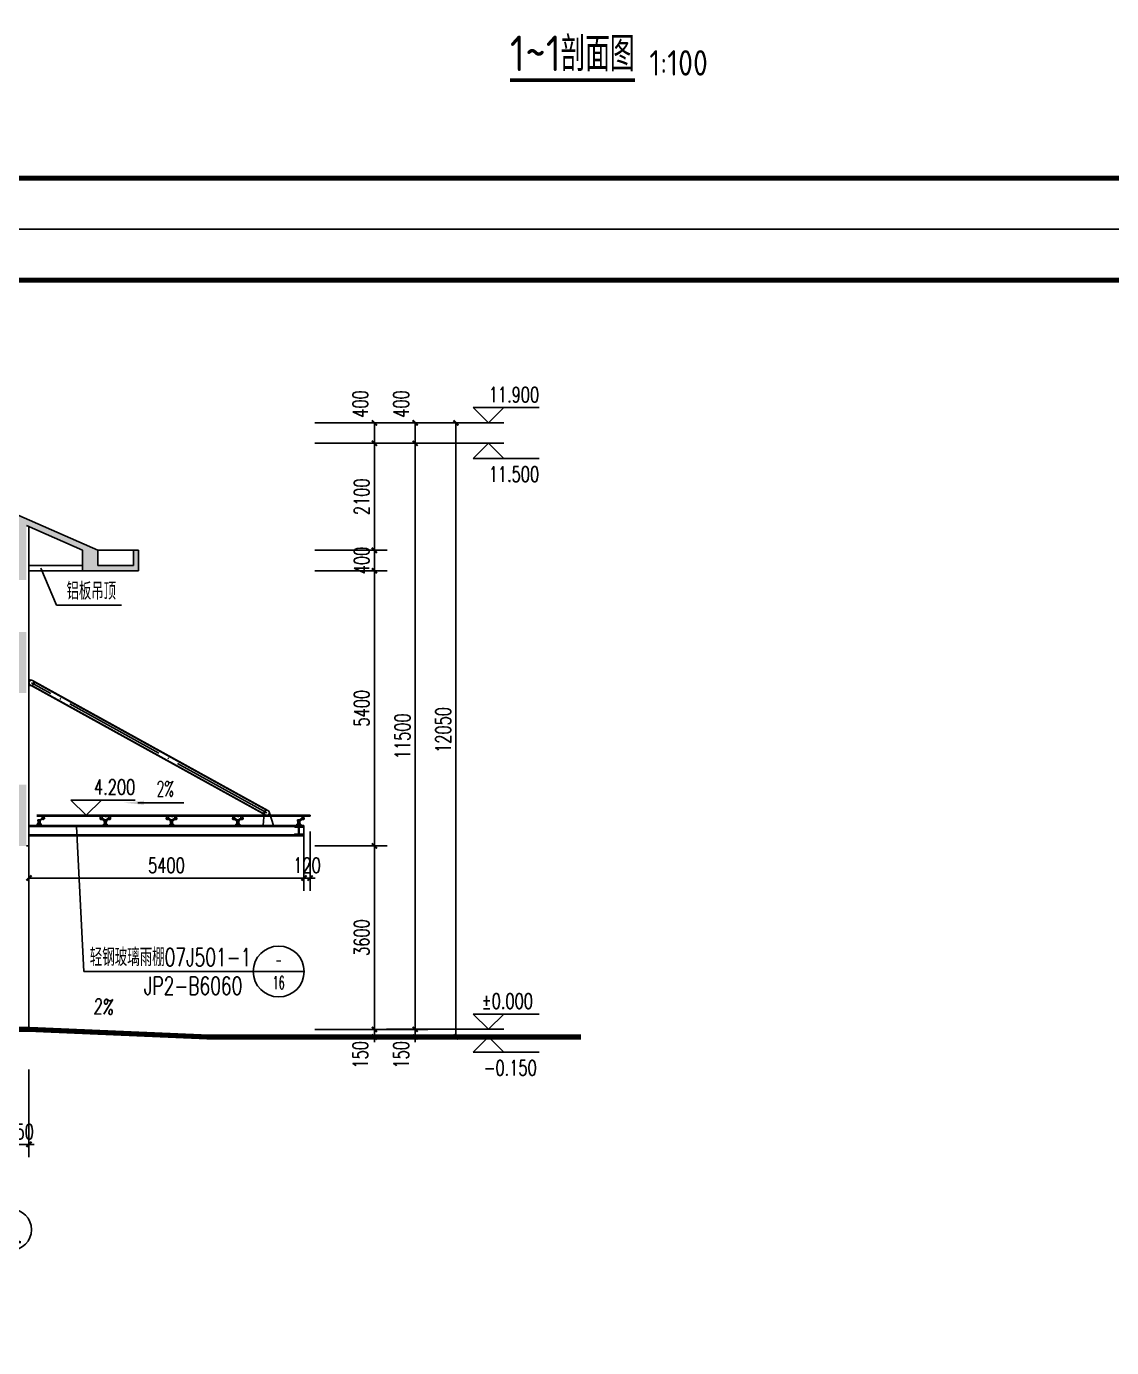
# Model space of a CAD drawing. Extents: x 63793 to 231107, y 20849 to 337643.
# Drawn here: x 163110 to 184417, y 102295 to 128221 of the extents above; entities that cross this region are included whole.
import ezdxf
from ezdxf.enums import TextEntityAlignment as Align

# ---------------------------------------------------------------- set-up
doc = ezdxf.new("R2010")
doc.units = 0
doc.header["$LTSCALE"] = 1000
doc.header["$MEASUREMENT"] = 0
doc.linetypes.add('DOTE', pattern=[2.42, 2, -0.2, 0.02, -0.2])
for name, color, linetype in [('AXIS', 3, 'Continuous'), ('AXIS_TEXT', 7, 'Continuous'), ('DIM_ELEV', 3, 'Continuous'), ('DIM_IDEN', 3, 'Continuous'), ('DIM_LEAD', 3, 'Continuous'), ('DIM_SYMB', 3, 'Continuous'), ('DOTE', 1, 'DOTE'), ('PUB_DIM', 3, 'Continuous'), ('PUB_TEXT', 7, 'Continuous'), ('PUB_TITLE', 4, 'Continuous'), ('SURFACE', 6, 'Continuous'), ('WALL', 2, 'Continuous'), ('填充', 8, 'Continuous'), ('新块$0$WINDOW', 4, 'Continuous')]:
    doc.layers.add(name, color=color, linetype=linetype)
doc.layers.add('屋面板１', color=4, linetype='Continuous', lineweight=5)
doc.styles.add('_HZTXT', font='txt.shx', dxfattribs={"width": 0.7, "bigfont": 'HZTXT.shx'})
doc.styles.add('_TCH_AXIS', font='COMPLEX', dxfattribs={"bigfont": 'GBCBIG'})
doc.styles.add('_TCH_DIM', font='SIMPLEX', dxfattribs={"bigfont": 'GBCBIG'})
doc.styles.add('_TCH_DIM_T3', font='SIMPLEX', dxfattribs={"width": 0.705882, "bigfont": 'GBCBIG'})
doc.styles.add('_TXT', font='SIMPLEX.shx', dxfattribs={"width": 0.6})
doc.styles.add('COMPLEX', font='COMPLEX')
doc.styles.get("Standard").update_dxf_attribs({"font": 'gbenor.shx', "bigfont": 'gbcbig.shx'})
doc.dimstyles.new('_TCH_ARCH&&100', dxfattribs={"dimtxt": 297.5, "dimasz": 100, "dimexe": 250, "dimexo": 300, "dimgap": 100, "dimtad": 1, "dimdec": 0, "dimzin": 0, "dimdsep": 46, "dimtxsty": '_TCH_DIM_T3', "dimblk": 'ARCHTICK', "dimcen": 0.09, "dimclrt": 7, "dimazin": 2, "dimtfac": 1, "dimtdec": 0, "dimtix": 1, "dimtmove": 2, "dimatfit": 3, "dimfxl": 0, "dimtolj": 1, "dimtzin": 0, "dimarcsym": 0})

# ---------------------------------------------------------------- blocks, each defined once
blk = doc.blocks.new('_ARROW')
blk.add_solid([(0, 0), (-1, 0.1), (-1, -0.1)])
blk = doc.blocks.new('yp')
at = {"linetype": 'ByBlock'}
for points in [[(309350, -60850), (309338, -60850), (309338, -60887), (309350, -60887)], [(310650, -60850), (310638, -60850), (310638, -60887), (310650, -60887)], [(311950, -60850), (311938, -60850), (311938, -60887), (311950, -60887)]]:
    blk.add_hatch(color=256, dxfattribs=at).paths.add_polyline_path(points)
for p, q in [((308756, -60754), (313376, -58206)), ((308784, -60750), (313355, -58225)), ((308798, -60845), (313418, -58297)), ((308819, -60827), (313390, -58301)), ((313397, -58201), (313447, -58186)), ((313397, -58301), (313447, -58305)), ((307927, -60870), (307927, -60850)), ((308727, -60800), (308648, -61050)), ((308827, -60800), (308846, -61050))]:
    blk.add_line(p, q)
for p, q in [((313295, -60850), (307927, -60850)), ((313295, -60870), (307927, -60870)), ((308043, -60907), (308043, -60925)), ((308088, -60907), (308043, -60907)), ((308047, -60850), (308047, -60907)), ((308085, -60850), (308085, -60907)), ((308088, -60907), (308130, -60942)), ((308088, -60907), (308088, -60925)), ((309288, -60907), (309243, -60907)), ((309243, -60907), (309243, -60925)), ((309247, -60850), (309247, -60907)), ((309285, -60850), (309285, -60907)), ((309288, -60907), (309330, -60942)), ((309288, -60907), (309288, -60925)), ((309338, -60850), (309338, -60887)), ((309406, -60907), (309364, -60942)), ((309406, -60907), (309451, -60907)), ((309406, -60907), (309406, -60925)), ((309409, -60850), (309409, -60907)), ((309447, -60850), (309447, -60907)), ((309451, -60907), (309451, -60925)), ((310588, -60907), (310543, -60907)), ((310543, -60907), (310543, -60925)), ((310547, -60850), (310547, -60907)), ((310585, -60850), (310585, -60907)), ((310588, -60907), (310630, -60942)), ((310588, -60907), (310588, -60925)), ((310638, -60850), (310638, -60887)), ((310706, -60907), (310664, -60942)), ((310706, -60907), (310751, -60907)), ((310706, -60907), (310706, -60925)), ((310709, -60850), (310709, -60907)), ((310747, -60850), (310747, -60907)), ((310751, -60907), (310751, -60925)), ((311888, -60907), (311843, -60907)), ((311843, -60907), (311843, -60925)), ((311847, -60850), (311847, -60907)), ((311885, -60850), (311885, -60907)), ((311888, -60907), (311930, -60942)), ((311888, -60907), (311888, -60925)), ((311938, -60850), (311938, -60887)), ((312006, -60907), (311964, -60942)), ((312006, -60907), (312051, -60907)), ((312006, -60907), (312006, -60925)), ((312009, -60850), (312009, -60907)), ((312047, -60850), (312047, -60907)), ((312051, -60907), (312051, -60925)), ((313188, -60901), (313143, -60901)), ((313143, -60901), (313143, -60920)), ((313188, -60920), (313143, -60920)), ((313147, -60850), (313147, -60901)), ((313152, -60920), (313152, -60925)), ((313180, -60925), (313152, -60925)), ((313160, -60925), (313160, -60930)), ((313172, -60925), (313172, -60930)), ((313180, -60920), (313180, -60925)), ((313185, -60850), (313185, -60901)), ((313185, -60920), (313221, -60950)), ((313188, -60901), (313230, -60936)), ((313188, -60901), (313188, -60920)), ((313188, -60920), (313221, -60947)), ((308088, -60925), (308043, -60925)), ((313447, -61050), (308047, -61050)), ((308047, -61250), (308047, -61050)), ((313447, -61070), (308047, -61070)), ((308052, -60925), (308052, -60930)), ((308080, -60930), (308052, -60930)), ((308060, -60930), (308060, -60935)), ((308072, -60935), (308060, -60935)), ((308072, -60930), (308072, -60935)), ((308080, -60925), (308080, -60930)), ((308085, -60925), (308121, -60956)), ((308088, -60925), (308121, -60953)), ((308109, -61024), (308184, -61024)), ((308109, -61050), (308109, -61024)), ((308123, -60942), (308121, -60945)), ((308121, -60965), (308121, -60945)), ((308123, -60967), (308121, -60965)), ((308123, -60942), (308171, -60942)), ((308123, -60967), (308171, -60967)), ((308126, -60967), (308126, -60967)), ((308126, -60967), (308126, -60987)), ((308126, -60967), (308168, -60967)), ((308126, -60987), (308168, -60987)), ((308126, -61020), (308126, -61017)), ((308126, -61017), (308168, -61017)), ((308126, -61020), (308168, -61020)), ((308126, -61030), (308126, -61027)), ((308126, -61027), (308168, -61027)), ((308126, -61030), (308168, -61030)), ((308128, -60970), (308128, -60985)), ((308128, -60970), (308166, -60970)), ((308128, -60985), (308166, -60985)), ((308128, -61042), (308128, -60987)), ((308128, -61042), (308166, -61042)), ((308131, -61040), (308131, -60987)), ((308131, -61040), (308163, -61040)), ((308163, -61040), (308163, -60987)), ((308166, -60985), (308166, -60970)), ((308166, -61042), (308166, -60987)), ((308168, -60967), (308168, -60967)), ((308168, -60987), (308168, -60967)), ((308168, -61020), (308168, -61017)), ((308168, -61030), (308168, -61027)), ((308171, -60942), (308173, -60945)), ((308171, -60967), (308173, -60965)), ((308173, -60965), (308173, -60945)), ((308184, -61024), (308184, -61050)), ((309288, -60925), (309243, -60925)), ((309252, -60925), (309252, -60930)), ((309280, -60930), (309252, -60930)), ((309260, -60930), (309260, -60935)), ((309272, -60935), (309260, -60935)), ((309272, -60930), (309272, -60935)), ((309280, -60925), (309280, -60930)), ((309285, -60925), (309321, -60956)), ((309288, -60925), (309321, -60953)), ((309309, -61024), (309384, -61024)), ((309309, -61050), (309309, -61024)), ((309323, -60942), (309321, -60945)), ((309321, -60965), (309321, -60945)), ((309323, -60967), (309321, -60965)), ((309323, -60942), (309371, -60942)), ((309323, -60967), (309371, -60967)), ((309326, -60967), (309326, -60967)), ((309326, -60967), (309326, -60987)), ((309326, -60967), (309368, -60967)), ((309326, -60987), (309368, -60987)), ((309326, -61020), (309326, -61017)), ((309326, -61017), (309368, -61017)), ((309326, -61020), (309368, -61020)), ((309326, -61030), (309326, -61027)), ((309326, -61027), (309368, -61027)), ((309326, -61030), (309368, -61030)), ((309328, -60970), (309328, -60985)), ((309328, -60970), (309366, -60970)), ((309328, -60985), (309366, -60985)), ((309328, -61042), (309328, -60987)), ((309328, -61042), (309366, -61042)), ((309331, -61040), (309331, -60987)), ((309331, -61040), (309363, -61040)), ((309363, -61040), (309363, -60987)), ((309366, -60985), (309366, -60970)), ((309366, -61042), (309366, -60987)), ((309368, -60967), (309368, -60967)), ((309368, -60987), (309368, -60967)), ((309368, -61020), (309368, -61017)), ((309368, -61030), (309368, -61027)), ((309371, -60942), (309373, -60945)), ((309371, -60967), (309373, -60965)), ((309406, -60925), (309373, -60953)), ((309409, -60925), (309373, -60956)), ((309373, -60965), (309373, -60945)), ((309384, -61024), (309384, -61050)), ((309406, -60925), (309451, -60925)), ((309414, -60925), (309414, -60930)), ((309414, -60930), (309442, -60930)), ((309422, -60930), (309422, -60935)), ((309422, -60935), (309434, -60935)), ((309434, -60930), (309434, -60935)), ((309442, -60925), (309442, -60930)), ((310588, -60925), (310543, -60925)), ((310552, -60925), (310552, -60930)), ((310580, -60930), (310552, -60930)), ((310560, -60930), (310560, -60935)), ((310572, -60935), (310560, -60935)), ((310572, -60930), (310572, -60935)), ((310580, -60925), (310580, -60930)), ((310585, -60925), (310621, -60956)), ((310588, -60925), (310621, -60953)), ((310609, -61024), (310684, -61024)), ((310609, -61050), (310609, -61024)), ((310623, -60942), (310621, -60945)), ((310621, -60965), (310621, -60945)), ((310623, -60967), (310621, -60965)), ((310623, -60942), (310671, -60942)), ((310623, -60967), (310671, -60967)), ((310626, -60967), (310626, -60967)), ((310626, -60967), (310626, -60987)), ((310626, -60967), (310668, -60967)), ((310626, -60987), (310668, -60987)), ((310626, -61020), (310626, -61017)), ((310626, -61017), (310668, -61017)), ((310626, -61020), (310668, -61020)), ((310626, -61030), (310626, -61027)), ((310626, -61027), (310668, -61027)), ((310626, -61030), (310668, -61030)), ((310628, -60970), (310628, -60985)), ((310628, -60970), (310666, -60970)), ((310628, -60985), (310666, -60985)), ((310628, -61042), (310628, -60987)), ((310628, -61042), (310666, -61042)), ((310631, -61040), (310631, -60987)), ((310631, -61040), (310663, -61040)), ((310663, -61040), (310663, -60987)), ((310666, -60985), (310666, -60970)), ((310666, -61042), (310666, -60987)), ((310668, -60967), (310668, -60967)), ((310668, -60987), (310668, -60967)), ((310668, -61020), (310668, -61017)), ((310668, -61030), (310668, -61027)), ((310671, -60942), (310673, -60945)), ((310671, -60967), (310673, -60965)), ((310706, -60925), (310673, -60953)), ((310709, -60925), (310673, -60956)), ((310673, -60965), (310673, -60945)), ((310684, -61024), (310684, -61050)), ((310706, -60925), (310751, -60925)), ((310714, -60925), (310714, -60930)), ((310714, -60930), (310742, -60930)), ((310722, -60930), (310722, -60935)), ((310722, -60935), (310734, -60935)), ((310734, -60930), (310734, -60935)), ((310742, -60925), (310742, -60930)), ((311888, -60925), (311843, -60925)), ((311852, -60925), (311852, -60930)), ((311880, -60930), (311852, -60930)), ((311860, -60930), (311860, -60935)), ((311872, -60935), (311860, -60935)), ((311872, -60930), (311872, -60935)), ((311880, -60925), (311880, -60930)), ((311885, -60925), (311921, -60956)), ((311888, -60925), (311921, -60953)), ((311909, -61024), (311984, -61024)), ((311909, -61050), (311909, -61024)), ((311923, -60942), (311921, -60945)), ((311921, -60965), (311921, -60945)), ((311923, -60967), (311921, -60965)), ((311923, -60942), (311971, -60942)), ((311923, -60967), (311971, -60967)), ((311926, -60967), (311926, -60967)), ((311926, -60967), (311926, -60987)), ((311926, -60967), (311968, -60967)), ((311926, -60987), (311968, -60987)), ((311926, -61020), (311926, -61017)), ((311926, -61017), (311968, -61017)), ((311926, -61020), (311968, -61020)), ((311926, -61030), (311926, -61027)), ((311926, -61027), (311968, -61027)), ((311926, -61030), (311968, -61030)), ((311928, -60970), (311928, -60985)), ((311928, -60970), (311966, -60970)), ((311928, -60985), (311966, -60985)), ((311928, -61042), (311928, -60987)), ((311928, -61042), (311966, -61042)), ((311931, -61040), (311931, -60987)), ((311931, -61040), (311963, -61040)), ((311963, -61040), (311963, -60987)), ((311966, -60985), (311966, -60970)), ((311966, -61042), (311966, -60987)), ((311968, -60967), (311968, -60967)), ((311968, -60987), (311968, -60967)), ((311968, -61020), (311968, -61017)), ((311968, -61030), (311968, -61027)), ((311971, -60942), (311973, -60945)), ((311971, -60967), (311973, -60965)), ((312006, -60925), (311973, -60953)), ((312009, -60925), (311973, -60956)), ((311973, -60965), (311973, -60945)), ((311984, -61024), (311984, -61050)), ((312006, -60925), (312051, -60925)), ((312014, -60925), (312014, -60930)), ((312014, -60930), (312042, -60930)), ((312022, -60930), (312022, -60935)), ((312022, -60935), (312034, -60935)), ((312034, -60930), (312034, -60935)), ((312042, -60925), (312042, -60930)), ((313172, -60930), (313160, -60930)), ((313209, -61018), (313284, -61018)), ((313209, -61050), (313209, -61018)), ((313223, -60936), (313221, -60939)), ((313221, -60959), (313221, -60939)), ((313223, -60961), (313221, -60959)), ((313223, -60936), (313271, -60936)), ((313223, -60961), (313271, -60961)), ((313226, -60961), (313226, -60961)), ((313226, -60961), (313226, -60981)), ((313226, -60961), (313268, -60961)), ((313226, -60981), (313268, -60981)), ((313226, -61014), (313226, -61011)), ((313226, -61011), (313268, -61011)), ((313226, -61014), (313268, -61014)), ((313226, -61024), (313226, -61021)), ((313226, -61021), (313268, -61021)), ((313226, -61024), (313268, -61024)), ((313228, -60964), (313228, -60979)), ((313228, -60964), (313266, -60964)), ((313228, -60979), (313266, -60979)), ((313228, -61036), (313228, -60981)), ((313228, -61036), (313266, -61036)), ((313231, -61034), (313231, -60981)), ((313231, -61034), (313263, -61034)), ((313263, -61034), (313263, -60981)), ((313266, -60979), (313266, -60964)), ((313266, -61036), (313266, -60981)), ((313268, -60961), (313268, -60961)), ((313268, -60981), (313268, -60961)), ((313268, -61014), (313268, -61011)), ((313268, -61024), (313268, -61021)), ((313271, -60936), (313273, -60939)), ((313271, -60961), (313273, -60959)), ((313273, -60959), (313273, -60939)), ((313284, -61018), (313284, -61050)), ((313447, -61230), (308047, -61230)), ((313447, -61250), (308047, -61250))]:
    blk.add_line(p, q, dxfattribs=at)
for points in [[(308067, -61070), (308067, -61080), (308142, -61080), (308142, -61220), (308067, -61220), (308067, -61230)], [(308227, -61070), (308227, -61080), (308152, -61080), (308152, -61220), (308227, -61220), (308227, -61230)]]:
    blk.add_lwpolyline(points)
for points in [[(308109, -61037, -0.366657), (308099, -61050, 0.153977)], [(308184, -61037, 0.366657), (308195, -61050, -0.153977)], [(309309, -61037, -0.366657), (309299, -61050, 0.153977)], [(309309, -61037, -0.366657), (309299, -61050, 0.153977)], [(309384, -61037, 0.366657), (309395, -61050, -0.153977)], [(310609, -61037, -0.366657), (310599, -61050, 0.153977)], [(310609, -61037, -0.366657), (310599, -61050, 0.153977)], [(310684, -61037, 0.366657), (310695, -61050, -0.153977)], [(311909, -61037, -0.366657), (311899, -61050, 0.153977)], [(311909, -61037, -0.366657), (311899, -61050, 0.153977)], [(311984, -61037, 0.366657), (311995, -61050, -0.153977)], [(313209, -61037, -0.366657), (313199, -61050, 0.153977)], [(313284, -61037, 0.366657), (313295, -61050, -0.153977)]]:
    blk.add_lwpolyline(points, format="xyb", dxfattribs=at)
for centre in [(313397, -58251), (308777, -60800)]:
    blk.add_circle(centre, 50)
for centre in [(308147, -60955), (309347, -60955), (310647, -60955), (311947, -60955), (313247, -60949)]:
    blk.add_circle(centre, 8.64, dxfattribs=at)
at = {"layer": 'DIM_ELEV'}
blk.add_line((312876, -60850), (311876, -60850), dxfattribs=at)
at = {"layer": 'DOTE'}
blk.add_line((308777, -60800), (313397, -58251), dxfattribs=at)
at = {"layer": '屋面板１', "color": 1, "ltscale": 0.5, "const_width": 0.645}
for points in [[(313303, -60855), (313295, -60850), (313295, -61050), (313447, -61050), (313447, -60850), (313439, -60855)], [(313301, -60857), (313298, -60856), (313298, -61047), (313444, -61047), (313444, -60856), (313441, -60858)]]:
    blk.add_lwpolyline(points, dxfattribs=at)
blk = doc.blocks.new('_ArchTick')
at = {"color": 0, "linetype": 'ByBlock', "const_width": 0.4}
blk.add_lwpolyline([(-0.5, -0.5), (0.5, 0.5)], dxfattribs=at)
blk = doc.blocks.new('*D605')
at = {"layer": 'Defpoints', "color": 0, "transparency": 16777216}
for p in [(163160, 112720), (168560, 112720), (168560, 111509)]:
    blk.add_point(p, dxfattribs=at)
at = {"layer": 'PUB_DIM', "color": 0, "lineweight": -2, "transparency": 16777216}
for p, q in [((163160, 112420), (163160, 111259)), ((168560, 112420), (168560, 111259)), ((163160, 111509), (168560, 111509))]:
    blk.add_line(p, q, dxfattribs=at)
at = {"layer": 'PUB_DIM', "color": 0, "lineweight": -2, "transparency": 16777216, "xscale": 100, "yscale": 100, "zscale": 100, "rotation": 180}
blk.add_blockref('_ArchTick', (163160, 111509), dxfattribs=at)
at = {"layer": 'PUB_DIM', "color": 0, "lineweight": -2, "transparency": 16777216, "xscale": 100, "yscale": 100, "zscale": 100}
blk.add_blockref('_ArchTick', (168560, 111509), dxfattribs=at)
at = {"layer": 'PUB_DIM', "color": 7, "transparency": 16777216, "insert": (165860, 111758), "char_height": 297.5, "attachment_point": 5, "style": '_TCH_DIM_T3'}
blk.add_mtext('\\A1;5400', dxfattribs=at)
blk = doc.blocks.new('*D606')
at = {"layer": 'Defpoints', "color": 0, "transparency": 16777216}
for p in [(168560, 112720), (168680, 112720), (168680, 111509)]:
    blk.add_point(p, dxfattribs=at)
at = {"layer": 'PUB_DIM', "color": 0, "lineweight": -2, "transparency": 16777216}
for p, q in [((168560, 112420), (168560, 111259)), ((168680, 112420), (168680, 111259)), ((168560, 111509), (168460, 111509)), ((168560, 111509), (168680, 111509)), ((168680, 111509), (168780, 111509))]:
    blk.add_line(p, q, dxfattribs=at)
at = {"layer": 'PUB_DIM', "color": 0, "lineweight": -2, "transparency": 16777216, "xscale": 100, "yscale": 100, "zscale": 100}
blk.add_blockref('_ArchTick', (168560, 111509), dxfattribs=at)
at = {"layer": 'PUB_DIM', "color": 0, "lineweight": -2, "transparency": 16777216, "xscale": 100, "yscale": 100, "zscale": 100, "rotation": 180}
blk.add_blockref('_ArchTick', (168680, 111509), dxfattribs=at)
at = {"layer": 'PUB_DIM', "color": 7, "transparency": 16777216, "insert": (168620, 111758), "char_height": 297.5, "attachment_point": 5, "style": '_TCH_DIM_T3'}
blk.add_mtext('\\A1;120', dxfattribs=at)
blk = doc.blocks.new('*D837')
at = {"layer": 'AXIS', "color": 0, "lineweight": -2, "transparency": 16777216}
for p, q in [((162810, 107754), (162810, 106033)), ((163160, 107754), (163160, 106033)), ((162810, 106283), (162710, 106283)), ((162810, 106283), (163160, 106283)), ((163160, 106283), (163260, 106283))]:
    blk.add_line(p, q, dxfattribs=at)
at = {"layer": 'Defpoints', "color": 0, "transparency": 16777216}
for p in [(162810, 108054), (163160, 108054), (163160, 106283)]:
    blk.add_point(p, dxfattribs=at)
at = {"layer": 'AXIS', "color": 0, "lineweight": -2, "transparency": 16777216, "xscale": 100, "yscale": 100, "zscale": 100}
blk.add_blockref('_ArchTick', (162810, 106283), dxfattribs=at)
at = {"layer": 'AXIS', "color": 0, "lineweight": -2, "transparency": 16777216, "xscale": 100, "yscale": 100, "zscale": 100, "rotation": 180}
blk.add_blockref('_ArchTick', (163160, 106283), dxfattribs=at)
at = {"layer": 'AXIS', "color": 7, "transparency": 16777216, "insert": (162985, 106532), "char_height": 297.5, "attachment_point": 5, "style": '_TCH_DIM_T3'}
blk.add_mtext('\\A1;350', dxfattribs=at)
blk = doc.blocks.new('*D843')
at = {"layer": 'Defpoints', "color": 0, "transparency": 16777216}
for p in [(168472, 108540), (168472, 108390), (169943, 108540)]:
    blk.add_point(p, dxfattribs=at)
at = {"layer": 'PUB_DIM', "color": 0, "lineweight": -2, "transparency": 16777216}
for p, q in [((169943, 108540), (169943, 108640)), ((168772, 108540), (170193, 108540)), ((168772, 108390), (170193, 108390)), ((169943, 108390), (169943, 108540)), ((169943, 108390), (169943, 108290))]:
    blk.add_line(p, q, dxfattribs=at)
at = {"layer": 'PUB_DIM', "color": 0, "lineweight": -2, "transparency": 16777216, "xscale": 100, "yscale": 100, "zscale": 100}
for p, rotation in [((169943, 108540), 270), ((169943, 108390), 90)]:
    blk.add_blockref('_ArchTick', p, dxfattribs=dict(at, rotation=rotation))
at = {"layer": 'PUB_DIM', "color": 7, "transparency": 16777216, "insert": (169668, 108040), "char_height": 297.5, "attachment_point": 5, "rotation": 90, "style": '_TCH_DIM_T3'}
blk.add_mtext('\\A1;150', dxfattribs=at)
blk = doc.blocks.new('*D844')
at = {"layer": 'Defpoints', "color": 0, "transparency": 16777216}
for p in [(168472, 112140), (169943, 112140), (168472, 108540)]:
    blk.add_point(p, dxfattribs=at)
at = {"layer": 'PUB_DIM', "color": 0, "lineweight": -2, "transparency": 16777216}
for p, q in [((168772, 112140), (170193, 112140)), ((169943, 108540), (169943, 112140)), ((168772, 108540), (170193, 108540))]:
    blk.add_line(p, q, dxfattribs=at)
at = {"layer": 'PUB_DIM', "color": 0, "lineweight": -2, "transparency": 16777216, "xscale": 100, "yscale": 100, "zscale": 100}
for p, rotation in [((169943, 112140), 90), ((169943, 108540), 270)]:
    blk.add_blockref('_ArchTick', p, dxfattribs=dict(at, rotation=rotation))
at = {"layer": 'PUB_DIM', "color": 7, "transparency": 16777216, "insert": (169694, 110340), "char_height": 297.5, "attachment_point": 5, "rotation": 90, "style": '_TCH_DIM_T3'}
blk.add_mtext('\\A1;3600', dxfattribs=at)
blk = doc.blocks.new('*D845')
at = {"layer": 'Defpoints', "color": 0, "transparency": 16777216}
for p in [(168472, 117540), (169943, 117540), (168472, 112140)]:
    blk.add_point(p, dxfattribs=at)
at = {"layer": 'PUB_DIM', "color": 0, "lineweight": -2, "transparency": 16777216}
for p, q in [((168772, 117540), (170193, 117540)), ((169943, 112140), (169943, 117540)), ((168772, 112140), (170193, 112140))]:
    blk.add_line(p, q, dxfattribs=at)
at = {"layer": 'PUB_DIM', "color": 0, "lineweight": -2, "transparency": 16777216, "xscale": 100, "yscale": 100, "zscale": 100}
for p, rotation in [((169943, 117540), 90), ((169943, 112140), 270)]:
    blk.add_blockref('_ArchTick', p, dxfattribs=dict(at, rotation=rotation))
at = {"layer": 'PUB_DIM', "color": 7, "transparency": 16777216, "insert": (169694, 114840), "char_height": 297.5, "attachment_point": 5, "rotation": 90, "style": '_TCH_DIM_T3'}
blk.add_mtext('\\A1;5400', dxfattribs=at)
blk = doc.blocks.new('*D846')
at = {"layer": 'Defpoints', "color": 0, "transparency": 16777216}
for p in [(168472, 117940), (169943, 117940), (168472, 117540)]:
    blk.add_point(p, dxfattribs=at)
at = {"layer": 'PUB_DIM', "color": 0, "lineweight": -2, "transparency": 16777216}
for p, q in [((169943, 117940), (169943, 118040)), ((168772, 117940), (170193, 117940)), ((169943, 117540), (169943, 117940)), ((168772, 117540), (170193, 117540)), ((169943, 117540), (169943, 117440))]:
    blk.add_line(p, q, dxfattribs=at)
at = {"layer": 'PUB_DIM', "color": 0, "lineweight": -2, "transparency": 16777216, "xscale": 100, "yscale": 100, "zscale": 100}
for p, rotation in [((169943, 117940), 270), ((169943, 117540), 90)]:
    blk.add_blockref('_ArchTick', p, dxfattribs=dict(at, rotation=rotation))
at = {"layer": 'PUB_DIM', "color": 7, "transparency": 16777216, "insert": (169694, 117740), "char_height": 297.5, "attachment_point": 5, "rotation": 90, "style": '_TCH_DIM_T3'}
blk.add_mtext('\\A1;400', dxfattribs=at)
blk = doc.blocks.new('*D847')
at = {"layer": 'Defpoints', "color": 0, "transparency": 16777216}
for p in [(168472, 120040), (169943, 120040), (168472, 117940)]:
    blk.add_point(p, dxfattribs=at)
at = {"layer": 'PUB_DIM', "color": 0, "lineweight": -2, "transparency": 16777216}
for p, q in [((168772, 120040), (170193, 120040)), ((169943, 117940), (169943, 120040)), ((168772, 117940), (170193, 117940))]:
    blk.add_line(p, q, dxfattribs=at)
at = {"layer": 'PUB_DIM', "color": 0, "lineweight": -2, "transparency": 16777216, "xscale": 100, "yscale": 100, "zscale": 100}
for p, rotation in [((169943, 120040), 90), ((169943, 117940), 270)]:
    blk.add_blockref('_ArchTick', p, dxfattribs=dict(at, rotation=rotation))
at = {"layer": 'PUB_DIM', "color": 7, "transparency": 16777216, "insert": (169694, 118990), "char_height": 297.5, "attachment_point": 5, "rotation": 90, "style": '_TCH_DIM_T3'}
blk.add_mtext('\\A1;2100', dxfattribs=at)
blk = doc.blocks.new('*D848')
at = {"layer": 'Defpoints', "color": 0, "transparency": 16777216}
for p in [(168472, 120440), (169943, 120440), (168472, 120040)]:
    blk.add_point(p, dxfattribs=at)
at = {"layer": 'PUB_DIM', "color": 0, "lineweight": -2, "transparency": 16777216}
for p, q in [((168772, 120440), (170193, 120440)), ((169943, 120040), (169943, 120440)), ((168772, 120040), (170193, 120040))]:
    blk.add_line(p, q, dxfattribs=at)
at = {"layer": 'PUB_DIM', "color": 0, "lineweight": -2, "transparency": 16777216, "xscale": 100, "yscale": 100, "zscale": 100}
for p, rotation in [((169943, 120440), 90), ((169943, 120040), 270)]:
    blk.add_blockref('_ArchTick', p, dxfattribs=dict(at, rotation=rotation))
at = {"layer": 'PUB_DIM', "color": 7, "transparency": 16777216, "insert": (169668, 120810), "char_height": 297.5, "attachment_point": 5, "rotation": 90, "style": '_TCH_DIM_T3'}
blk.add_mtext('\\A1;400', dxfattribs=at)
blk = doc.blocks.new('*D849')
at = {"layer": 'AXIS', "color": 0, "lineweight": -2, "transparency": 16777216}
for p, q in [((169816, 120440), (171793, 120440)), ((171543, 108390), (171543, 120440)), ((169816, 108390), (171793, 108390))]:
    blk.add_line(p, q, dxfattribs=at)
at = {"layer": 'Defpoints', "color": 0, "transparency": 16777216}
for p in [(169516, 120440), (171543, 120440), (169516, 108390)]:
    blk.add_point(p, dxfattribs=at)
at = {"layer": 'AXIS', "color": 0, "lineweight": -2, "transparency": 16777216, "xscale": 100, "yscale": 100, "zscale": 100}
for p, rotation in [((171543, 120440), 90), ((171543, 108390), 270)]:
    blk.add_blockref('_ArchTick', p, dxfattribs=dict(at, rotation=rotation))
at = {"layer": 'AXIS', "color": 7, "transparency": 16777216, "insert": (171294, 114415), "char_height": 297.5, "attachment_point": 5, "rotation": 90, "style": '_TCH_DIM_T3'}
blk.add_mtext('\\A1;12050', dxfattribs=at)
blk = doc.blocks.new('*D850')
at = {"layer": 'AXIS', "color": 0, "lineweight": -2, "transparency": 16777216}
for p, q in [((170743, 108540), (170743, 108640)), ((169801, 108540), (170993, 108540)), ((169801, 108390), (170993, 108390)), ((170743, 108390), (170743, 108540)), ((170743, 108390), (170743, 108290))]:
    blk.add_line(p, q, dxfattribs=at)
at = {"layer": 'Defpoints', "color": 0, "transparency": 16777216}
for p in [(169501, 108540), (169501, 108390), (170743, 108540)]:
    blk.add_point(p, dxfattribs=at)
at = {"layer": 'AXIS', "color": 0, "lineweight": -2, "transparency": 16777216, "xscale": 100, "yscale": 100, "zscale": 100}
for p, rotation in [((170743, 108540), 270), ((170743, 108390), 90)]:
    blk.add_blockref('_ArchTick', p, dxfattribs=dict(at, rotation=rotation))
at = {"layer": 'AXIS', "color": 7, "transparency": 16777216, "insert": (170468, 108040), "char_height": 297.5, "attachment_point": 5, "rotation": 90, "style": '_TCH_DIM_T3'}
blk.add_mtext('\\A1;150', dxfattribs=at)
blk = doc.blocks.new('*D851')
at = {"layer": 'AXIS', "color": 0, "lineweight": -2, "transparency": 16777216}
for p, q in [((169801, 120040), (170993, 120040)), ((170743, 108540), (170743, 120040)), ((169801, 108540), (170993, 108540))]:
    blk.add_line(p, q, dxfattribs=at)
at = {"layer": 'Defpoints', "color": 0, "transparency": 16777216}
for p in [(169501, 120040), (170743, 120040), (169501, 108540)]:
    blk.add_point(p, dxfattribs=at)
at = {"layer": 'AXIS', "color": 0, "lineweight": -2, "transparency": 16777216, "xscale": 100, "yscale": 100, "zscale": 100}
for p, rotation in [((170743, 120040), 90), ((170743, 108540), 270)]:
    blk.add_blockref('_ArchTick', p, dxfattribs=dict(at, rotation=rotation))
at = {"layer": 'AXIS', "color": 7, "transparency": 16777216, "insert": (170494, 114290), "char_height": 297.5, "attachment_point": 5, "rotation": 90, "style": '_TCH_DIM_T3'}
blk.add_mtext('\\A1;11500', dxfattribs=at)
blk = doc.blocks.new('*D852')
at = {"layer": 'AXIS', "color": 0, "lineweight": -2, "transparency": 16777216}
for p, q in [((169801, 120440), (170993, 120440)), ((170743, 120040), (170743, 120440)), ((169801, 120040), (170993, 120040))]:
    blk.add_line(p, q, dxfattribs=at)
at = {"layer": 'Defpoints', "color": 0, "transparency": 16777216}
for p in [(169501, 120440), (170743, 120440), (169501, 120040)]:
    blk.add_point(p, dxfattribs=at)
at = {"layer": 'AXIS', "color": 0, "lineweight": -2, "transparency": 16777216, "xscale": 100, "yscale": 100, "zscale": 100}
for p, rotation in [((170743, 120440), 90), ((170743, 120040), 270)]:
    blk.add_blockref('_ArchTick', p, dxfattribs=dict(at, rotation=rotation))
at = {"layer": 'AXIS', "color": 7, "transparency": 16777216, "insert": (170468, 120810), "char_height": 297.5, "attachment_point": 5, "rotation": 90, "style": '_TCH_DIM_T3'}
blk.add_mtext('\\A1;400', dxfattribs=at)
blk = doc.blocks.new('_AXISO')
blk.add_circle((0, 0), 0.5)
at = {"layer": 'AXIS_TEXT', "style": 'COMPLEX', "width": 1.041667}
blk.add_attdef('A', text='', height=0.56, dxfattribs=at).set_placement((-0.25, -0.28), (0.25, -0.28), align=Align.FIT)

msp = doc.modelspace()

# ---------------------------------------------------------------- hatches: boundary and pattern name
at = {"layer": '填充'}
h = msp.add_hatch(color=256, dxfattribs=at)
h.paths.add_polyline_path([(163109.9, 116340.2), (162809.9, 116340.2), (162809.9, 115140.2), (163109.9, 115140.2)])
h.paths.add_polyline_path([(148009.9, 119920.2), (151382.8, 119920.2), (151382.8, 120040.2), (144984.9, 120040.2), (144984.9, 120440.2), (144884.9, 120440.2), (144884.9, 120040.2), (140109.9, 117940.2), (140109.9, 117640.2), (139409.9, 117640.2), (139409.9, 117940.2), (139309.9, 117940.2), (139309.9, 117540.2), (140409.9, 117540.2), (140409.9, 117941.1), (141459.9, 118402.8), (141459.9, 117333.9), (141759.9, 117333.9), (141759.9, 118534.8), (144884.9, 119909.1), (144884.9, 119440.2), (145184.9, 119440.2), (145184.9, 119920.2), (147609.9, 119920.2), (147609.9, 118840.2), (148009.9, 118840.2)])
h.paths.add_polyline_path([(155809.9, 119920.2), (159434.9, 119920.2), (159434.9, 119440.2), (159734.9, 119440.2), (159734.9, 119909.1), (162709.9, 118600.8), (162709.9, 117355.9), (163109.9, 117355.9), (163109.9, 118424.8), (164209.9, 117941.1), (164209.9, 117540.2), (165309.9, 117540.2), (165309.9, 117940.2), (165209.9, 117940.2), (165209.9, 117640.2), (164509.9, 117640.2), (164509.9, 117940.2), (159734.9, 120040.2), (159734.9, 120440.2), (159634.9, 120440.2), (159634.9, 120040.2), (151382.8, 120040.2), (151382.8, 119920.2), (151559.9, 119920.2), (151559.9, 119440.2), (151859.9, 119440.2), (151859.9, 119920.2), (155409.9, 119920.2), (155409.9, 118840.2), (155809.9, 118840.2)])
h.paths.add_polyline_path([(163109.9, 113340.2), (162809.9, 113340.2), (162809.9, 112290.2), (163109.9, 112290.2)])
h.paths.add_polyline_path([(141209.9, 113340.2), (140909.9, 113340.2), (140909.9, 112340.2), (141209.9, 112340.2)])
h.paths.add_polyline_path([(141209.9, 115890.2), (140909.9, 115890.2), (140909.9, 115140.2), (141209.9, 115140.2)])
h.paths.add_polyline_path([(141509.9, 116590.2), (141459.9, 116590.2), (141459.9, 116290.2), (141509.9, 116290.2)], flags=17)
h.paths.add_polyline_path([(141859.9, 116590.2), (141809.9, 116590.2), (141809.9, 116190.2), (141859.9, 116190.2)])
h.paths.add_polyline_path([(141809.9, 116590.2), (141509.9, 116590.2), (141509.9, 116290.2), (140909.9, 116290.2), (140909.9, 115890.2), (141209.9, 115890.2), (141209.9, 116190.2), (141809.9, 116190.2)])
h.paths.add_polyline_path([(141209.9, 112340.2), (140909.9, 112340.2), (140909.9, 112140.2), (141209.9, 112140.2), (141209.9, 112140.2)])
h.paths.add_polyline_path([(163109.9, 112290.2), (162809.9, 112290.2), (162809.9, 112140.2), (163109.9, 112140.2)])

# ---------------------------------------------------------------- linework, layer by layer
for p, q in [((164509.9, 117940.2), (165209.9, 117940.2)), ((164209.9, 117640.2), (163159.9, 117640.2)), ((164209.9, 117540.2), (163159.9, 117540.2))]:
    msp.add_line(p, q)
at = {"const_width": 100}
for points in [[(163159.9, 108540.2), (140859.9, 108540.2)], [(163159.9, 108540.2), (166663.2, 108390.2), (174000.8, 108390.2)]]:
    msp.add_lwpolyline(points, dxfattribs=at)
at = {"layer": 'DIM_ELEV'}
for p, q in [((172181, 120440.2), (171881, 120740.2)), ((171881, 120740.2), (173177.1, 120740.2)), ((172181, 120440.2), (172481, 120740.2)), ((170183.3, 120440.2), (172481, 120440.2)), ((170183.3, 120040.2), (172481, 120040.2)), ((172181, 120040.2), (171881, 119740.2)), ((172181, 120040.2), (172481, 119740.2)), ((171881, 119740.2), (173177.1, 119740.2)), ((164281.3, 112740.2), (163981.3, 113040.2)), ((163981.3, 113040.2), (165247.3, 113040.2)), ((164281.3, 112740.2), (164581.3, 113040.2)), ((172181, 108540.2), (171881, 108840.2)), ((171881, 108840.2), (173177.1, 108840.2)), ((172181, 108540.2), (172481, 108840.2)), ((170183.3, 108540.2), (172481, 108540.2)), ((170183.3, 108390.2), (172481, 108390.2)), ((172181, 108390.2), (171881, 108090.2)), ((172181, 108390.2), (172481, 108090.2)), ((171881, 108090.2), (173177.1, 108090.2))]:
    msp.add_line(p, q, dxfattribs=at)
at = {"layer": 'DIM_IDEN'}
for p, q in [((164091.3, 112520.2), (164238.7, 109675.4)), ((164238.7, 109675.4), (167563.3, 109675.4)), ((168563.3, 109675.4), (167563.3, 109675.4))]:
    msp.add_line(p, q, dxfattribs=at)
for centre, radius in [((164091.3, 112520.2), 0), ((168063.3, 109675.4), 500)]:
    msp.add_circle(centre, radius, dxfattribs=at)
at = {"layer": 'DIM_LEAD'}
for p, q in [((163394.9, 117587.3), (163698.1, 116865.1)), ((163698.1, 116865.1), (163698.1, 116865.1)), ((163698.1, 116865.1), (164974.4, 116865.1))]:
    msp.add_line(p, q, dxfattribs=at)
at = {"layer": 'DIM_SYMB', "const_width": 70}
msp.add_lwpolyline([(172604, 127165.1), (175061.2, 127165.1)], dxfattribs=at)
at = {"layer": 'DIM_SYMB'}
msp.add_lwpolyline([(164108.7, 108754.8, 0, 0, 0), (164810.5, 108722.2, 80, 0, 0), (165110.2, 108708.3, 0, 0, 0)], format="xyseb", dxfattribs=at)
at = {"layer": 'PUB_DIM', "linetype": 'ByBlock'}
msp.add_lwpolyline([(165295.4, 112986), (166199.7, 112986)], dxfattribs=at)
at = {"layer": 'PUB_TITLE'}
for points in [[(131661.1, 124242.4), (220861.1, 124242.4), (220861.1, 166242.4), (131661.1, 166242.4)], [(124837.4, 82242.4), (214037.4, 82242.4), (214037.4, 124242.4), (124837.4, 124242.4)]]:
    msp.add_lwpolyline(points, close=True, dxfattribs=at)
at = {"layer": 'PUB_TITLE', "const_width": 100}
for points in [[(134161.1, 125242.4), (219861.1, 125242.4), (219861.1, 165242.4), (134161.1, 165242.4)], [(127337.4, 83242.4), (213037.4, 83242.4), (213037.4, 123242.4), (127337.4, 123242.4)]]:
    msp.add_lwpolyline(points, close=True, dxfattribs=at)
at = {"layer": 'SURFACE'}
for p, q in [((163159.9, 112140.2), (163159.9, 118402.8)), ((163109.9, 112140.2), (163159.9, 112140.2))]:
    msp.add_line(p, q, dxfattribs=at)
at = {"layer": 'WALL'}
for p, q in [((164509.9, 117940.2), (159734.9, 120040.2)), ((164209.9, 117941.1), (163109.9, 118424.8)), ((164209.9, 117540.2), (164209.9, 117941.1)), ((164509.9, 117640.2), (164509.9, 117940.2)), ((165209.9, 117640.2), (165209.9, 117940.2)), ((165209.9, 117940.2), (165309.9, 117940.2)), ((165309.9, 117540.2), (165309.9, 117940.2)), ((164209.9, 117540.2), (165309.9, 117540.2)), ((164509.9, 117640.2), (165209.9, 117640.2))]:
    msp.add_line(p, q, dxfattribs=at)
at = {"layer": '新块$0$WINDOW'}
msp.add_line((163159.9, 112140.2), (163159.9, 108540.2), dxfattribs=at)

# ---------------------------------------------------------------- block references
at = {"xscale": -1}
msp.add_blockref('yp', (476606.8, 173590.1), dxfattribs=at)
at = {"layer": 'AXIS'}
ref = msp.add_blockref('_AXISO', (162809.9, 104608.2), dxfattribs=dict(at, xscale=800, yscale=800, zscale=800))
ref.add_attrib('A', 'A', dxfattribs={"layer": 'AXIS_TEXT', "height": 485.9, "style": '_TCH_AXIS'}).set_placement((162601.6, 104365.3), (163018.2, 104365.3), align=Align.FIT)
at = {"layer": 'PUB_DIM', "linetype": 'ByBlock', "xscale": 400, "yscale": 400, "zscale": 400, "rotation": 180}
msp.add_blockref('_ARROW', (165018.8, 112986), dxfattribs=at)

# ---------------------------------------------------------------- texts
at = {"layer": 'PUB_TEXT'}
for s, height, p in [('剖面图', 675.18, (173595.7, 127342.3)), ('1~1', 700, (172604, 127342.3)), ('1:100', 500, (175341.2, 127255))]:
    msp.add_text(s, height=height, dxfattribs=at).set_placement(p)
for s, height, style, width, p in [('11.900', 297.5, '_TCH_DIM', 0.705882, (172187.1, 120845.2)), ('11.500', 297.5, '_TCH_DIM', 0.705882, (172187.1, 119285.2)), ('4.200', 297.5, '_TCH_DIM', 0.705882, (164437.3, 113145.2)), ('轻钢玻璃雨棚', 350, '_HZTXT', 0.7, (164354.9, 109780.4)), ('07J501-1', 350, '_HZTXT', 0.7, (165824.9, 109780.4)), ('JP2-B6060', 350, '_HZTXT', 0.7, (165416.6, 109220.4)), ('%%P0.000', 297.5, '_TCH_DIM', 0.705882, (172047.1, 108945.2)), ('-0.150', 297.5, '_TCH_DIM', 0.705882, (172087.1, 107635.2))]:
    msp.add_text(s, height=height, dxfattribs=dict(at, style=style, width=width)).set_placement(p)
at = {"layer": 'PUB_TEXT', "style": '_TCH_DIM'}
msp.add_text('铝板吊顶', height=337.59, dxfattribs=at).set_placement((163897.6, 116970.1))
at = {"layer": 'PUB_TEXT', "linetype": 'ByBlock', "style": '_TXT', "width": 0.6}
msp.add_text('2%', height=300, dxfattribs=at).set_placement((165665.9, 113111.1))
at = {"layer": 'PUB_TEXT', "style": '_HZTXT', "width": 0.7}
for s, height, p, p2 in [('-', 266.8, (168001, 109767.1), (168125.5, 109767.1)), ('16', 251.07, (167946.1, 109330.3), (168180.4, 109330.3))]:
    msp.add_text(s, height=height, dxfattribs=at).set_placement(p, p2, align=Align.FIT)
at = {"layer": 'PUB_TEXT', "style": '_TCH_DIM', "width": 0.705882}
msp.add_text('2%%%', height=297.5, rotation=357.34254, dxfattribs=at).set_placement((164424.5, 108845.3))

# ---------------------------------------------------------------- dimensions: what is measured, and where the dimension line sits
at = {"layer": 'AXIS'}
for base, p1, p2, text, picture, middle in [((170743, 120440.2), (169501.1, 120040.2), (169501.1, 120440.2), '400', '*D852', (170468, 120810.2)), ((170743, 108540.2), (169501.1, 108390.2), (169501.1, 108540.2), '150', '*D850', (170468, 108040.2))]:
    dim = msp.add_linear_dim(base=base, p1=p1, p2=p2, angle=90, text=text, dimstyle='_TCH_ARCH&&100', dxfattribs=at)
    dim.commit()
    dim.dimension.update_dxf_attribs({"geometry": picture, "text_midpoint": middle, "dimtype": 129})
for p1, p2, distance, text, picture, middle in [((169516.2, 108390.2), (169516.2, 120440.2), -2026.8, '12050', '*D849', (171294.3, 114415.2)), ((169501.1, 108540.2), (169501.1, 120040.2), -1242, '11500', '*D851', (170494.3, 114290.2)), ((162809.9, 108054), (163159.9, 108054), -1770.7, '350', '*D837', (162984.9, 106532))]:
    dim = msp.add_aligned_dim(p1=p1, p2=p2, distance=distance, text=text, dimstyle='_TCH_ARCH&&100', dxfattribs=at)
    dim.commit()
    dim.dimension.update_dxf_attribs({"geometry": picture, "text_midpoint": middle})
at = {"layer": 'PUB_DIM'}
for base, p1, p2, text, picture, middle in [((169943.1, 120440.2), (168472, 120040.2), (168472, 120440.2), '400', '*D848', (169668.1, 120810.2)), ((169943.1, 108540.2), (168472, 108390.2), (168472, 108540.2), '150', '*D843', (169668.1, 108040.2))]:
    dim = msp.add_linear_dim(base=base, p1=p1, p2=p2, angle=90, text=text, dimstyle='_TCH_ARCH&&100', dxfattribs=at)
    dim.commit()
    dim.dimension.update_dxf_attribs({"geometry": picture, "text_midpoint": middle, "dimtype": 129})
for p1, p2, distance, text, picture, middle in [((168472, 117940.2), (168472, 120040.2), -1471.1, '2100', '*D847', (169694.3, 118990.2)), ((168472, 117540.2), (168472, 117940.2), -1471.1, '400', '*D846', (169694.3, 117740.2)), ((168472, 112140.2), (168472, 117540.2), -1471.1, '5400', '*D845', (169694.3, 114840.2)), ((163159.9, 112720.2), (168559.9, 112720.2), -1211.4, '5400', '*D605', (165859.9, 111757.6)), ((168559.9, 112720.2), (168679.9, 112720.2), -1211.4, '120', '*D606', (168619.9, 111757.6)), ((168472, 108540.2), (168472, 112140.2), -1471.1, '3600', '*D844', (169694.3, 110340.2))]:
    dim = msp.add_aligned_dim(p1=p1, p2=p2, distance=distance, text=text, dimstyle='_TCH_ARCH&&100', dxfattribs=at)
    dim.commit()
    dim.dimension.update_dxf_attribs({"geometry": picture, "text_midpoint": middle})

doc.saveas('drawing.dxf')
